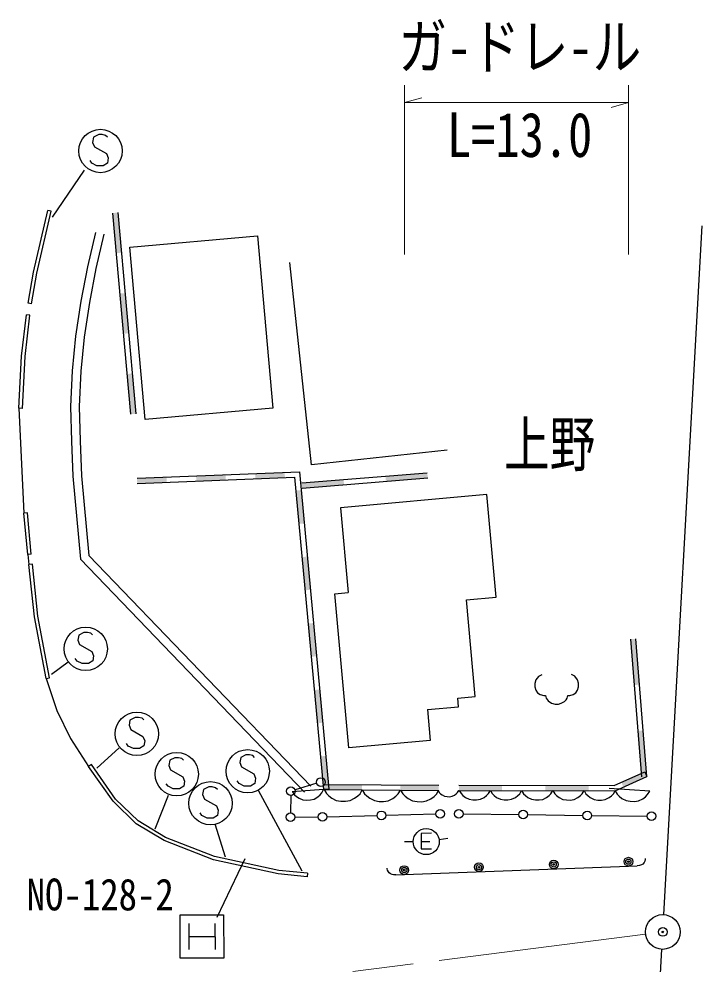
# Model space of a CAD drawing. Units: millimetres, scale not verified. Extents: x 40000 to 680000, y 20000 to 380000.
# Drawn here: x 477553 to 516931, y 293118 to 347601 of the extents above; entities that cross this region are included whole.
import ezdxf
from ezdxf.enums import TextEntityAlignment as Align

# ---------------------------------------------------------------- set-up
doc = ezdxf.new("R2010")
doc.units = ezdxf.units.MM
doc.header["$LTSCALE"] = 1000
doc.header["$PDMODE"] = 32
doc.header["$PDSIZE"] = 500
doc.linetypes.add('CHAIN', pattern=[18.5, 12, -1.5, 3.5, -1.5])
for name, color, linetype, lineweight in [('M-BGD', 7, 'Continuous', 25), ('M-BMK', 2, 'CHAIN', 13), ('M-BMK-SRVR', 3, 'Continuous', 25), ('M-STR-HTXT', 7, 'Continuous', 13), ('M-STR-STRC', 7, 'Continuous', 25)]:
    doc.layers.add(name, color=color, linetype=linetype, lineweight=lineweight)
doc.layers.add('M-BMK-HTXT', color=7, linetype='Continuous')
doc.layers.add('M-OTRS', color=6, linetype='Continuous')
doc.styles.add('ＭＳ ゴシック', font='')
doc.styles.get('ＭＳ ゴシック').set_extended_font_data('MS Gothic')

msp = doc.modelspace()

# ---------------------------------------------------------------- hatches: boundary and pattern name
at = {"layer": 'M-BGD'}
for points in [[(483247, 336437), (483455, 334117), (483157, 334091), (482949, 336410)], [(483663, 331797), (483872, 329477), (483573, 329451), (483365, 331771)], [(484080, 327158), (484288, 324838), (483989, 324811), (483781, 327131)], [(491171, 321395), (492873, 321463), (492885, 321163), (491183, 321095)], [(484361, 321120), (486064, 321189), (486076, 320889), (484373, 320821)], [(487766, 321257), (489468, 321326), (489480, 321026), (487778, 320958)], [(493855, 320856), (496268, 321050), (496292, 320751), (493879, 320557)], [(498680, 321244), (501093, 321437), (501117, 321138), (498704, 320944)], [(493817, 320436), (493994, 318521), (493695, 318494), (493518, 320409)], [(494171, 316606), (494348, 314691), (494049, 314664), (493872, 316579)], [(494525, 312776), (494702, 310861), (494403, 310834), (494226, 312749)], [(513025, 309202), (512814, 311847), (513113, 311871), (513324, 309226)], [(494879, 308947), (495056, 307032), (494757, 307004), (494580, 308919)], [(513449, 303912), (513237, 306557), (513536, 306581), (513748, 303936)], [(495233, 305117), (495410, 303202), (495111, 303174), (494934, 305089)], [(512274, 303598), (513624, 304209), (513748, 303936), (512398, 303325)], [(495113, 303474), (497325, 303460), (497323, 303160), (495111, 303174)], [(499537, 303447), (501749, 303433), (501747, 303133), (499535, 303147)], [(502911, 303424), (505407, 303421), (505407, 303121), (502910, 303124)], [(507904, 303418), (510400, 303415), (510400, 303115), (507903, 303118)]]:
    msp.add_hatch(color=256, dxfattribs=at).paths.add_polyline_path(points)

# ---------------------------------------------------------------- linework, layer by layer
for p, q in [((478386, 332993), (479227, 336557)), ((478582, 332953), (479421, 336511)), ((479421, 336511), (479227, 336557)), ((482949, 336410), (483989, 324811)), ((483247, 336437), (484288, 324838)), ((481964, 335298), (481502, 333307)), ((482451, 335185), (481993, 333215)), ((483949, 334436), (491302, 335087)), ((491302, 335087), (492181, 325170)), ((484828, 324518), (483949, 334436)), ((494412, 321902), (493162, 333561)), ((478079, 331207), (478386, 332993)), ((478276, 331173), (478582, 332953)), ((481502, 333307), (481132, 331333)), ((481993, 333215), (481626, 331256)), ((481132, 331333), (480816, 329311)), ((478276, 331173), (478079, 331207)), ((481626, 331256), (481312, 329250)), ((477706, 328154), (477983, 330549)), ((477905, 328137), (478182, 330526)), ((478182, 330526), (477983, 330549)), ((480816, 329311), (480632, 327317)), ((481312, 329250), (481132, 327291)), ((477553, 325161), (477706, 328154)), ((477753, 325151), (477905, 328137)), ((480632, 327317), (480526, 325257)), ((481132, 327291), (481026, 325253)), ((477753, 325151), (477553, 325161)), ((477553, 325161), (477846, 319105)), ((480526, 325257), (480592, 323259)), ((481026, 325253), (481092, 323278)), ((492181, 325170), (484828, 324518)), ((480592, 323259), (480666, 321239)), ((481092, 323278), (481165, 321271)), ((502245, 322742), (494412, 321902)), ((484361, 321120), (493719, 321497)), ((493719, 321497), (495410, 303202)), ((480666, 321239), (481104, 316455)), ((481165, 321271), (481586, 316675)), ((484373, 320821), (493446, 321186)), ((493446, 321186), (495111, 303174)), ((493855, 320856), (501093, 321437)), ((493879, 320557), (501117, 321138)), ((504527, 320178), (496084, 319412)), ((505063, 314268), (504527, 320178)), ((496084, 319412), (496527, 314534)), ((478045, 319123), (477846, 319105)), ((478059, 316723), (477846, 319105)), ((478258, 316741), (478045, 319123)), ((478258, 316741), (478059, 316723)), ((478059, 316723), (478134, 316155)), ((481586, 316675), (494374, 303366)), ((478333, 316176), (478134, 316155)), ((478450, 313137), (478134, 316155)), ((478648, 313166), (478333, 316176)), ((481104, 316455), (494013, 303020)), ((495771, 314466), (496527, 314534)), ((496576, 305585), (495771, 314466)), ((503361, 314114), (505063, 314268)), ((503853, 308535), (503361, 314114)), ((479123, 309581), (478450, 313137)), ((479319, 309618), (478648, 313166)), ((513449, 303912), (512814, 311847)), ((513748, 303936), (513113, 311871)), ((479123, 309581), (479319, 309618)), ((479123, 309581), (479748, 307730)), ((507348, 309498), (507299, 309298)), ((507497, 309698), (507348, 309498)), ((507697, 309799), (507497, 309698)), ((509597, 309707), (509397, 309806)), ((509748, 309508), (509597, 309707)), ((509799, 309308), (509748, 309508)), ((507299, 309298), (507299, 309098)), ((507299, 309098), (507350, 308898)), ((509750, 308908), (509799, 309108)), ((509799, 309108), (509799, 309308)), ((502856, 308447), (503853, 308535)), ((502900, 307949), (502856, 308447)), ((507350, 308898), (507451, 308748)), ((507451, 308748), (507601, 308649)), ((507601, 308649), (507801, 308600)), ((507801, 308600), (507901, 308600)), ((507901, 308600), (507952, 308450)), ((507952, 308450), (508053, 308301)), ((509102, 308355), (509152, 308455)), ((509152, 308455), (509201, 308605)), ((509201, 308605), (509301, 308606)), ((509301, 308606), (509501, 308657)), ((509501, 308657), (509651, 308757)), ((509651, 308757), (509750, 308908)), ((501107, 307791), (502900, 307949)), ((508053, 308301), (508253, 308151)), ((508253, 308151), (508453, 308102)), ((508453, 308102), (508653, 308103)), ((508653, 308103), (508803, 308154)), ((508803, 308154), (509003, 308255)), ((509003, 308255), (509102, 308355)), ((479748, 307730), (480523, 306124)), ((501103, 307791), (501264, 306010)), ((480523, 306124), (481568, 304517)), ((501264, 306010), (496576, 305585)), ((481732, 304632), (481568, 304517)), ((483130, 302632), (481732, 304632)), ((482977, 302501), (481568, 304517)), ((511865, 303413), (513624, 304209)), ((513624, 304209), (513748, 303936)), ((494726, 303539), (493471, 303155)), ((495113, 303474), (501749, 303433)), ((511929, 303113), (513748, 303936)), ((495111, 303174), (493297, 303053)), ((493315, 303054), (493435, 302882)), ((494915, 302872), (495015, 302987)), ((495015, 302987), (495111, 303174)), ((495410, 303202), (495111, 303174)), ((495111, 303174), (501747, 303133)), ((495147, 303174), (495278, 302953)), ((495278, 302953), (495409, 302820)), ((497081, 302810), (497214, 302941)), ((497214, 302941), (497347, 303160)), ((497347, 303160), (497478, 302940)), ((497478, 302940), (497609, 302807)), ((499281, 302796), (499414, 302928)), ((499414, 302928), (499547, 303147)), ((499547, 303147), (499678, 302926)), ((501614, 302914), (501747, 303133)), ((501710, 303134), (501781, 303013)), ((501781, 303013), (501853, 302941)), ((501853, 302941), (501948, 302868)), ((502668, 302862), (502765, 302933)), ((502765, 302933), (502837, 303005)), ((502837, 303005), (502910, 303124)), ((502910, 303124), (511929, 303113)), ((502911, 303424), (511865, 303413)), ((502929, 303124), (503037, 302944)), ((503037, 302944), (503145, 302836)), ((504513, 302834), (504621, 302942)), ((504621, 302942), (504729, 303122)), ((504729, 303122), (504837, 302942)), ((504837, 302942), (504945, 302834)), ((506313, 302832), (506421, 302940)), ((506421, 302940), (506529, 303120)), ((506529, 303120), (506637, 302940)), ((506637, 302940), (506745, 302832)), ((508113, 302830), (508221, 302938)), ((508221, 302938), (508329, 303118)), ((508329, 303118), (508437, 302937)), ((508437, 302937), (508545, 302829)), ((509913, 302828), (510021, 302936)), ((510021, 302936), (510129, 303115)), ((510129, 303115), (510237, 302935)), ((510237, 302935), (510345, 302827)), ((513915, 303084), (511576, 303235)), ((511713, 302825), (511821, 302933)), ((511821, 302933), (511929, 303113)), ((511915, 303113), (512032, 302912)), ((513792, 302886), (513915, 303084)), ((484308, 301209), (482977, 302501)), ((484431, 301369), (483130, 302632)), ((493227, 302832), (493208, 301835)), ((493435, 302882), (493550, 302781)), ((493550, 302781), (493701, 302683)), ((493701, 302683), (493923, 302590)), ((493923, 302590), (494141, 302568)), ((494141, 302568), (494357, 302583)), ((494357, 302583), (494570, 302633)), ((494570, 302633), (494778, 302755)), ((494778, 302755), (494915, 302872)), ((495409, 302820), (495584, 302687)), ((495584, 302687), (495847, 302554)), ((495847, 302554), (496111, 302508)), ((496111, 302508), (496375, 302506)), ((496375, 302506), (496639, 302549)), ((496639, 302549), (496904, 302679)), ((496904, 302679), (497081, 302810)), ((497609, 302807), (497784, 302674)), ((497784, 302674), (498047, 302540)), ((498047, 302540), (498311, 302494)), ((498311, 302494), (498575, 302493)), ((498575, 302493), (498839, 302535)), ((498839, 302535), (499104, 302666)), ((499104, 302666), (499281, 302796)), ((499678, 302926), (499809, 302793)), ((499809, 302793), (499984, 302660)), ((499984, 302660), (500247, 302527)), ((500247, 302527), (500511, 302481)), ((500511, 302481), (500775, 302479)), ((500775, 302479), (501039, 302522)), ((501039, 302522), (501304, 302652)), ((501304, 302652), (501481, 302783)), ((501481, 302783), (501614, 302914)), ((501948, 302868), (502092, 302795)), ((502092, 302795), (502235, 302770)), ((502235, 302770), (502379, 302768)), ((502379, 302768), (502524, 302791)), ((502524, 302791), (502668, 302862)), ((503145, 302836), (503289, 302728)), ((503289, 302728), (503505, 302620)), ((503505, 302620), (503720, 302583)), ((503720, 302583), (503936, 302583)), ((503936, 302583), (504153, 302619)), ((504153, 302619), (504369, 302727)), ((504369, 302727), (504513, 302834)), ((504945, 302834), (505089, 302726)), ((505089, 302726), (505305, 302617)), ((505305, 302617), (505520, 302581)), ((505520, 302581), (505736, 302581)), ((505736, 302581), (505953, 302617)), ((505953, 302617), (506169, 302724)), ((506169, 302724), (506313, 302832)), ((506745, 302832), (506889, 302723)), ((506889, 302723), (507105, 302615)), ((507105, 302615), (507320, 302579)), ((507320, 302579), (507536, 302579)), ((507536, 302579), (507753, 302614)), ((507753, 302614), (507969, 302722)), ((507969, 302722), (508113, 302830)), ((508545, 302829), (508689, 302721)), ((508689, 302721), (508905, 302613)), ((508905, 302613), (509120, 302577)), ((509120, 302577), (509336, 302576)), ((509336, 302576), (509553, 302612)), ((509553, 302612), (509769, 302720)), ((509769, 302720), (509913, 302828)), ((510345, 302827), (510489, 302719)), ((510489, 302719), (510705, 302611)), ((510705, 302611), (510920, 302574)), ((510920, 302574), (511136, 302574)), ((511136, 302574), (511353, 302610)), ((511353, 302610), (511569, 302718)), ((511569, 302718), (511713, 302825)), ((512032, 302912), (512150, 302790)), ((512150, 302790), (512308, 302667)), ((512308, 302667), (512547, 302544)), ((512547, 302544), (512786, 302500)), ((512786, 302500), (513026, 302497)), ((513026, 302497), (513266, 302533)), ((513266, 302533), (513508, 302650)), ((513508, 302650), (513670, 302767)), ((513670, 302767), (513792, 302886)), ((486010, 300419), (484431, 301369)), ((493453, 301587), (494807, 301600)), ((495307, 301609), (498194, 301683)), ((498694, 301696), (501581, 301771)), ((503165, 301778), (506365, 301738)), ((506865, 301732), (510066, 301691)), ((510566, 301685), (513767, 301644)), ((485922, 300239), (484308, 301209)), ((488768, 299134), (485922, 300239)), ((488826, 299326), (486010, 300419)), ((501333, 300656), (500733, 300655)), ((500733, 300655), (500733, 299755)), ((501774, 300291), (502268, 300367)), ((500283, 300165), (499783, 300158)), ((500733, 300175), (501243, 300176)), ((500733, 299755), (501333, 299756)), ((492494, 298317), (488768, 299134)), ((492526, 298515), (488826, 299326)), ((513659, 299145), (513631, 299048)), ((513657, 299209), (513659, 299145)), ((498782, 298606), (498780, 298654)), ((498801, 298526), (498782, 298606)), ((499775, 298291), (512693, 298772)), ((512693, 298772), (513192, 298791)), ((513320, 298796), (513192, 298791)), ((513431, 298832), (513320, 298796)), ((513509, 298883), (513431, 298832)), ((513586, 298966), (513509, 298883)), ((513631, 299048), (513586, 298966)), ((494159, 298155), (492494, 298317)), ((494178, 298354), (492526, 298515)), ((494178, 298354), (494159, 298155)), ((498853, 298432), (498801, 298526)), ((498903, 298370), (498853, 298432)), ((498969, 298325), (498903, 298370)), ((499066, 298280), (498969, 298325)), ((499147, 298267), (499066, 298280)), ((499275, 298272), (499147, 298267)), ((499275, 298272), (499775, 298291))]:
    msp.add_line(p, q, dxfattribs=at)
for centre, radius in [((494965, 303612), 250), ((493232, 303082), 250), ((495057, 301602), 250), ((498444, 301690), 250), ((501831, 301778), 250), ((502915, 301781), 250), ((506615, 301735), 250), ((510316, 301688), 250), ((514017, 301641), 250), ((493203, 301585), 250), ((501033, 300176), 750), ((512683, 299022), 250), ((512683, 299022), 150), ((499765, 298540), 250), ((499765, 298540), 150), ((499765, 298540), 50), ((504071, 298701), 250), ((504071, 298701), 150), ((504071, 298701), 50), ((508377, 298862), 250), ((508377, 298862), 150), ((508377, 298862), 50), ((512683, 299022), 50)]:
    msp.add_circle(centre, radius, dxfattribs=at)
at = {"layer": 'M-BMK'}
msp.add_line((513671, 294841), (478010, 290277), dxfattribs=at)
at = {"layer": 'M-BMK-SRVR'}
for p, q in [((514718, 295967), (516931, 335676)), ((512182, 250453), (514607, 293970))]:
    msp.add_line(p, q, dxfattribs=at)
for radius in [1000, 40]:
    msp.add_circle((514663, 294968), radius, dxfattribs=at)
at = {"layer": 'M-OTRS'}
msp.add_point((514663, 294968), dxfattribs=at)
at = {"layer": 'M-STR-HTXT'}
for p, q in [((499775, 334024), (499775, 343779)), ((512693, 343779), (512693, 334024)), ((499775, 342779), (500775, 343059)), ((499775, 342779), (512693, 342779)), ((512693, 342779), (511693, 342499))]:
    msp.add_line(p, q, dxfattribs=at)
at = {"layer": 'M-STR-STRC'}
for p, q in [((481853, 340786), (481803, 340486)), ((482153, 340937), (481853, 340786)), ((482353, 340937), (482153, 340937)), ((482553, 340887), (482353, 340937)), ((482653, 340787), (482553, 340887)), ((481803, 340486), (481903, 340236)), ((481903, 340236), (482604, 339837)), ((481754, 339286), (481654, 339436)), ((482604, 339837), (482704, 339587)), ((482704, 339587), (482654, 339287)), ((479496, 336182), (481342, 338889)), ((482054, 339136), (481754, 339286)), ((482404, 339137), (482054, 339136)), ((482654, 339287), (482404, 339137)), ((481298, 312237), (480999, 312085)), ((481498, 312237), (481298, 312237)), ((481699, 312188), (481498, 312237)), ((480999, 312085), (480950, 311785)), ((480950, 311785), (481051, 311535)), ((481799, 312089), (481699, 312188)), ((481051, 311535), (481753, 311139)), ((481753, 311139), (481854, 310889)), ((480906, 310585), (480805, 310734)), ((481206, 310436), (480906, 310585)), ((481806, 310589), (481556, 310438)), ((481854, 310889), (481806, 310589)), ((479423, 309835), (480401, 310540)), ((481556, 310438), (481206, 310436)), ((484251, 307338), (483951, 307187)), ((484451, 307339), (484251, 307338)), ((484651, 307289), (484451, 307339)), ((484751, 307190), (484651, 307289)), ((483951, 307187), (483902, 306887)), ((483902, 306887), (484003, 306637)), ((484003, 306637), (484705, 306240)), ((484705, 306240), (484805, 305990)), ((483856, 305687), (483756, 305836)), ((484157, 305538), (483856, 305687)), ((484756, 305690), (484507, 305539)), ((484805, 305990), (484756, 305690)), ((482049, 304403), (483334, 305589)), ((484507, 305539), (484157, 305538)), ((490636, 305182), (490336, 305030)), ((490836, 305182), (490636, 305182)), ((491036, 305133), (490836, 305182)), ((491136, 305034), (491036, 305133)), ((486246, 304865), (486197, 304565)), ((486197, 304565), (486298, 304315)), ((486546, 305015), (486246, 304865)), ((486746, 305016), (486546, 305015)), ((486946, 304966), (486746, 305016)), ((487046, 304866), (486946, 304966)), ((490336, 305030), (490288, 304730)), ((490288, 304730), (490389, 304481)), ((486298, 304315), (486998, 303916)), ((490389, 304481), (491090, 304083)), ((491090, 304083), (491191, 303834)), ((486150, 303365), (486049, 303514)), ((486998, 303916), (487099, 303667)), ((487099, 303667), (487050, 303366)), ((490242, 303530), (490142, 303680)), ((490543, 303381), (490242, 303530)), ((491142, 303534), (490893, 303383)), ((491191, 303834), (491142, 303534)), ((486450, 303215), (486150, 303365)), ((486800, 303216), (486450, 303215)), ((487050, 303366), (486800, 303216)), ((488192, 303184), (488143, 302884)), ((488491, 303335), (488192, 303184)), ((488691, 303336), (488491, 303335)), ((488891, 303287), (488691, 303336)), ((488992, 303188), (488891, 303287)), ((490893, 303383), (490543, 303381)), ((493887, 298474), (491361, 303130)), ((485414, 300918), (486185, 302855)), ((488143, 302884), (488244, 302634)), ((488244, 302634), (488946, 302237)), ((488946, 302237), (489047, 301988)), ((489047, 301988), (488998, 301688)), ((488098, 301684), (487997, 301833)), ((488399, 301535), (488098, 301684)), ((488749, 301537), (488399, 301535)), ((488998, 301688), (488749, 301537)), ((489460, 299281), (488858, 301184)), ((490584, 299176), (488954, 295809)), ((486850, 295958), (489350, 295964)), ((486857, 293458), (486850, 295958)), ((489350, 295964), (489357, 293464)), ((487352, 295459), (487356, 293959)), ((488852, 295463), (488856, 293963)), ((487354, 294709), (488854, 294713)), ((489357, 293464), (486857, 293458))]:
    msp.add_line(p, q, dxfattribs=at)
for centre in [(482253, 339987), (481403, 311287), (484354, 306388), (486648, 304066), (490740, 304232), (488595, 302386)]:
    msp.add_circle(centre, 1250, dxfattribs=at)

# ---------------------------------------------------------------- texts
at = {"layer": 'M-BMK-HTXT', "style": 'ＭＳ ゴシック', "width": 0.75}
msp.add_text('上野', height=2566, dxfattribs=at).set_placement((505521, 321037), align=Align.BOTTOM_LEFT)
at = {"layer": 'M-STR-HTXT', "style": 'ＭＳ ゴシック', "width": 0.8}
for s, p in [('ガ-ドレ-ル', (499430, 343947)), ('L=13.0', (502225, 338873))]:
    msp.add_text(s, height=2566, dxfattribs=at).set_placement(p, align=Align.BOTTOM_LEFT)
at = {"layer": 'M-STR-STRC', "style": 'ＭＳ ゴシック', "width": 0.85}
msp.add_text('NO-128-2', height=1833, dxfattribs=at).set_placement((478003, 295665), align=Align.BOTTOM_LEFT)

doc.saveas('drawing.dxf')
